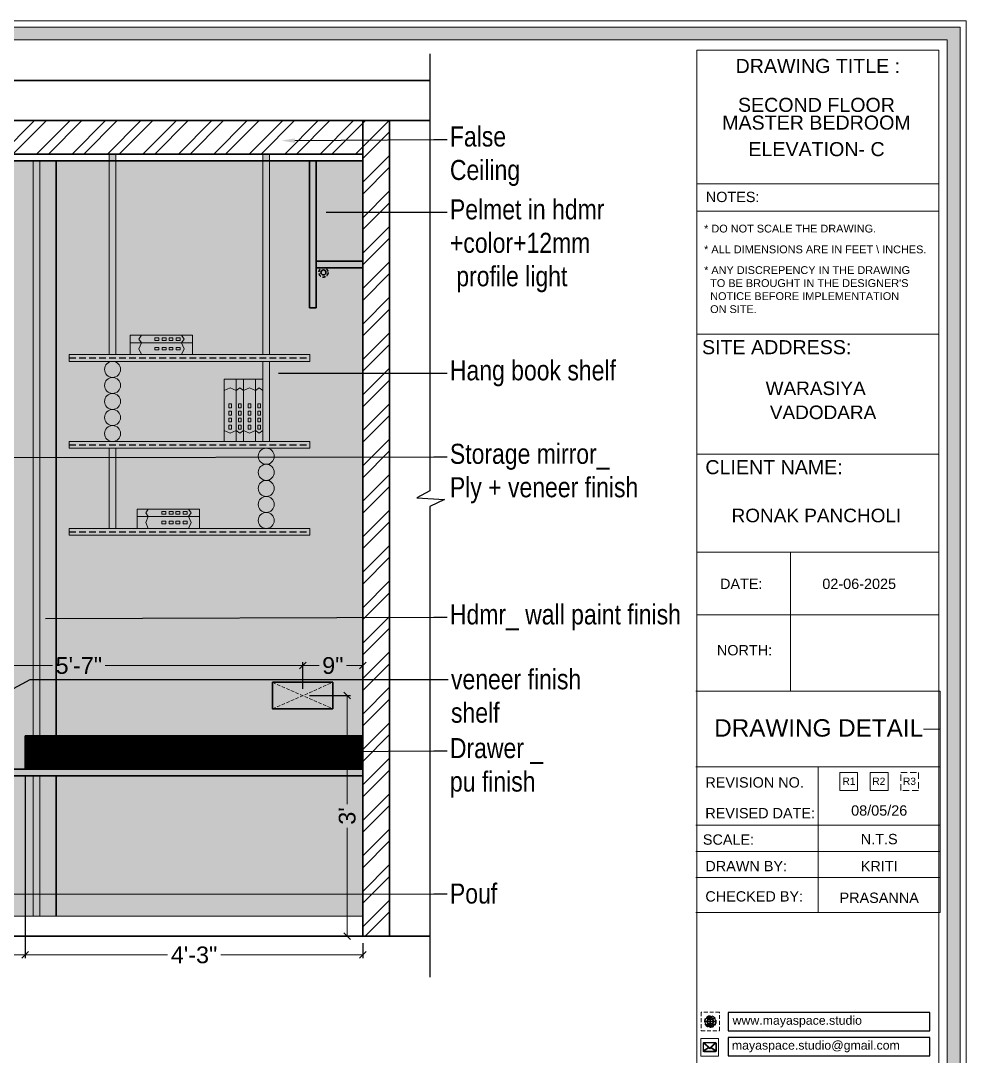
# Model space of a CAD drawing. Header units: millimetres. Extents: x 133760 to 136133, y -184957 to -182282.
# Drawn here: x 134222.2 to 134363.7, y -184469.4 to -184314.5 of the extents above; entities that cross this region are included whole.
import ezdxf
from ezdxf import colors
from ezdxf.entities.mleader import LeaderData, LeaderLine
from ezdxf.enums import TextEntityAlignment as Align
from ezdxf.math import Vec2, Vec3

# ---------------------------------------------------------------- set-up
doc = ezdxf.new("R2010")
doc.units = ezdxf.units.MM
doc.header["$MEASUREMENT"] = 0
doc.header["$PDMODE"] = 35
for name, pattern in [('00 . GROUND FLOOR$0$DASHED', [0.75, 0.5, -0.25]), ('DASHED', [0.75, 0.5, -0.25]), ('DASHED2', [0.375, 0.25, -0.125]), ('DASHEDX2', [1.5, 1, -0.5])]:
    doc.linetypes.add(name, pattern=pattern)
doc.layers.get('Defpoints').update_dxf_attribs({"color": 220})
doc.layers.add('AR HATCH-7', color=7, linetype='Continuous')
for name, color, linetype, lineweight in [('Dimension', 10, 'DASHEDX2', 20), ('ELEC-wires', 1, 'DASHED2', 13), ('FURNITURE', 32, 'Continuous', 9), ('FURNITURE-1', 252, 'Continuous', 13), ('Furniture.', 7, 'Continuous', 20), ('GF FALSE CEILING', 6, 'Continuous', 35), ('NAME PLATE', 7, 'Continuous', 25), ('SECTION ( SLAB PLine )', 104, 'Continuous', 30), ('Text', 7, 'Continuous', 15), ('text1', 1, 'Continuous', 15), ('wall', 7, 'Continuous', 30)]:
    doc.layers.add(name, color=color, linetype=linetype, lineweight=lineweight)
doc.styles.add('Arial', font='arial.ttf')
doc.styles.get("Standard").update_dxf_attribs({"font": 'arial.ttf', "height": 6})
doc.styles.add('style4', font='ARIALN.TTF')
doc.dimstyles.new('ISO-25', dxfattribs={"dimtxt": 2.5, "dimasz": 1, "dimexe": 0.5, "dimexo": 1, "dimtad": 0, "dimdec": 0, "dimlunit": 4, "dimtxsty": 'Arial', "dimblk": 'OBLIQUE', "dimcen": 2.5, "dimclrd": 1, "dimclre": 1, "dimclrt": 5, "dimadec": 0, "dimazin": 0, "dimtfac": 1, "dimtdec": 0, "dimtmove": 0, "dimatfit": 3, "dimfxl": 1, "dimtfillclr": 5, "dimlwd": -1, "dimarcsym": 0})

# ---------------------------------------------------------------- blocks, each defined once
blk = doc.blocks.new('_Oblique')
at = {"layer": 'wall', "color": 0, "lineweight": -2}
blk.add_line((-0.5, -0.5), (0.5, 0.5), dxfattribs=at)
blk = doc.blocks.new('*D144')
at = {"layer": 'Defpoints', "color": 0, "transparency": 16777216}
for p in [(134164.38, -184426.45), (134222.92, -184426.45), (134222.92, -184454.24)]:
    blk.add_point(p, dxfattribs=at)
at = {"layer": 'FURNITURE', "color": 1, "lineweight": -2, "transparency": 16777216}
for p, q in [((134164.38, -184427.45), (134164.38, -184454.74)), ((134222.92, -184427.45), (134222.92, -184454.74))]:
    blk.add_line(p, q, dxfattribs=at)
at = {"layer": 'FURNITURE', "color": 1, "transparency": 16777216}
for p, q in [((134164.38, -184454.24), (134188.68, -184454.24)), ((134222.92, -184454.24), (134198.62, -184454.24))]:
    blk.add_line(p, q, dxfattribs=at)
at = {"layer": 'FURNITURE', "color": 1, "transparency": 16777216, "rotation": 180}
blk.add_blockref('_Oblique', (134164.38, -184454.24), dxfattribs=at)
at = {"layer": 'FURNITURE', "color": 1, "transparency": 16777216}
blk.add_blockref('_Oblique', (134222.92, -184454.24), dxfattribs=at)
at = {"layer": 'FURNITURE', "color": 5, "lineweight": 0, "transparency": 16777216, "insert": (134193.65, -184454.24), "char_height": 2.5, "attachment_point": 5, "style": 'Arial'}
blk.add_mtext('4\'-11"', dxfattribs=at)
blk = doc.blocks.new('*D145')
at = {"layer": 'Defpoints', "color": 0, "transparency": 16777216}
for p in [(134222.92, -184426.45), (134273.45, -184451.45), (134273.45, -184454.24)]:
    blk.add_point(p, dxfattribs=at)
at = {"layer": 'FURNITURE', "color": 1, "lineweight": -2, "transparency": 16777216}
for p, q in [((134222.92, -184427.45), (134222.92, -184454.74)), ((134273.45, -184452.45), (134273.45, -184454.74))]:
    blk.add_line(p, q, dxfattribs=at)
at = {"layer": 'FURNITURE', "color": 1, "transparency": 16777216}
for p, q in [((134222.92, -184454.24), (134244.19, -184454.24)), ((134273.45, -184454.24), (134252.18, -184454.24))]:
    blk.add_line(p, q, dxfattribs=at)
at = {"layer": 'FURNITURE', "color": 1, "transparency": 16777216, "rotation": 180}
blk.add_blockref('_Oblique', (134222.92, -184454.24), dxfattribs=at)
at = {"layer": 'FURNITURE', "color": 1, "transparency": 16777216}
blk.add_blockref('_Oblique', (134273.45, -184454.24), dxfattribs=at)
at = {"layer": 'FURNITURE', "color": 5, "lineweight": 0, "transparency": 16777216, "insert": (134248.19, -184454.24), "char_height": 2.5, "attachment_point": 5, "style": 'Arial'}
blk.add_mtext('4\'-3"', dxfattribs=at)
blk = doc.blocks.new('GP')
at = {"layer": 'FURNITURE', "true_color": 0x9e9c8f}
h = blk.add_hatch(color=252, dxfattribs=at)
h.dxf.hatch_style = 1
h.paths.add_polyline_path([(14302.7, -404.34), (14302.7, -403.23), (14304.35, -403.23), (14303.97, -403.79), (14304.35, -404.34)])
h.paths.add_polyline_path([(14310.36, -404.34), (14310.75, -403.79), (14310.36, -403.23), (14312.02, -403.23), (14312.02, -404.34)])
at = {"layer": 'FURNITURE', "true_color": 0xf7abae}
h = blk.add_hatch(color=241, dxfattribs=at)
h.dxf.hatch_style = 1
h.paths.add_polyline_path([(14304.35, -404.34), (14303.97, -403.79), (14304.35, -403.23), (14310.36, -403.23), (14310.75, -403.79), (14310.36, -404.34)])
h.paths.add_polyline_path([(14306.38, -403.98), (14306.97, -403.98), (14306.97, -403.6), (14306.38, -403.6)], flags=16)
h.paths.add_polyline_path([(14307.45, -403.98), (14308.05, -403.98), (14308.05, -403.6), (14307.45, -403.6)], flags=16)
h.paths.add_polyline_path([(14308.49, -403.98), (14309.08, -403.98), (14309.08, -403.6), (14308.49, -403.6)], flags=16)
h.paths.add_polyline_path([(14309.57, -403.98), (14310.16, -403.98), (14310.16, -403.6), (14309.57, -403.6)], flags=16)
at = {"layer": 'FURNITURE'}
h = blk.add_hatch(color=9, dxfattribs=at)
h.dxf.hatch_style = 1
h.paths.add_polyline_path([(14302.7, -406.12), (14302.7, -404.34), (14304.35, -404.34), (14303.97, -405.23), (14304.35, -406.12)])
h.paths.add_polyline_path([(14310.75, -405.23), (14310.36, -404.34), (14312.02, -404.34), (14312.02, -406.12), (14310.36, -406.12)])
at = {"layer": 'FURNITURE', "true_color": 0x105689}
h = blk.add_hatch(color=146, dxfattribs=at)
h.dxf.hatch_style = 1
h.paths.add_polyline_path([(14310.36, -404.34), (14310.75, -405.23), (14310.36, -406.12), (14304.35, -406.12), (14303.97, -405.23), (14304.35, -404.34)])
h.paths.add_polyline_path([(14306.38, -405.42), (14306.97, -405.42), (14306.97, -405.04), (14306.38, -405.04)], flags=16)
h.paths.add_polyline_path([(14307.45, -405.42), (14308.05, -405.42), (14308.05, -405.04), (14307.45, -405.04)], flags=16)
h.paths.add_polyline_path([(14308.49, -405.42), (14309.08, -405.42), (14309.08, -405.04), (14308.49, -405.04)], flags=16)
h.paths.add_polyline_path([(14309.57, -405.42), (14310.16, -405.42), (14310.16, -405.04), (14309.57, -405.04)], flags=16)
at = {"linetype": 'ByBlock'}
for p, q in [((14312.02, -403.23), (14302.7, -403.23)), ((14302.7, -403.23), (14312.02, -403.23)), ((14302.7, -404.34), (14302.7, -403.23)), ((14303.97, -403.79), (14304.35, -403.23)), ((14304.35, -404.34), (14303.97, -403.79)), ((14306.38, -403.98), (14306.38, -403.6)), ((14306.38, -403.6), (14306.97, -403.6)), ((14306.97, -403.98), (14306.38, -403.98)), ((14306.97, -403.6), (14306.97, -403.98)), ((14307.45, -403.98), (14307.45, -403.6)), ((14307.45, -403.6), (14308.05, -403.6)), ((14308.05, -403.98), (14307.45, -403.98)), ((14308.05, -403.6), (14308.05, -403.98)), ((14308.49, -403.98), (14308.49, -403.6)), ((14308.49, -403.6), (14309.08, -403.6)), ((14309.08, -403.98), (14308.49, -403.98)), ((14309.08, -403.6), (14309.08, -403.98)), ((14309.57, -403.98), (14309.57, -403.6)), ((14309.57, -403.6), (14310.16, -403.6)), ((14310.16, -403.98), (14309.57, -403.98)), ((14310.16, -403.6), (14310.16, -403.98)), ((14310.75, -403.79), (14310.36, -403.23)), ((14310.36, -404.34), (14310.75, -403.79)), ((14312.02, -403.23), (14312.02, -404.34)), ((14302.7, -404.34), (14302.7, -406.12)), ((14312.02, -404.34), (14302.7, -404.34)), ((14312.02, -404.34), (14302.7, -404.34)), ((14303.97, -405.23), (14304.35, -404.34)), ((14304.35, -406.12), (14303.97, -405.23)), ((14306.38, -405.42), (14306.38, -405.04)), ((14306.38, -405.04), (14306.97, -405.04)), ((14306.97, -405.42), (14306.38, -405.42)), ((14306.97, -405.04), (14306.97, -405.42)), ((14307.45, -405.42), (14307.45, -405.04)), ((14307.45, -405.04), (14308.05, -405.04)), ((14308.05, -405.42), (14307.45, -405.42)), ((14308.05, -405.04), (14308.05, -405.42)), ((14308.49, -405.42), (14308.49, -405.04)), ((14308.49, -405.04), (14309.08, -405.04)), ((14309.08, -405.42), (14308.49, -405.42)), ((14309.08, -405.04), (14309.08, -405.42)), ((14309.57, -405.42), (14309.57, -405.04)), ((14309.57, -405.04), (14310.16, -405.04)), ((14310.16, -405.42), (14309.57, -405.42)), ((14310.16, -405.04), (14310.16, -405.42)), ((14310.75, -405.23), (14310.36, -404.34)), ((14310.36, -406.12), (14310.75, -405.23)), ((14312.02, -406.12), (14312.02, -404.34)), ((14302.7, -406.12), (14312.02, -406.12)), ((14312.02, -406.12), (14302.7, -406.12))]:
    blk.add_line(p, q, dxfattribs=at)
blk = doc.blocks.new('aggerg')
at = {"layer": 'Dimension', "color": 42, "true_color": 0xd39e00}
blk.add_lwpolyline([(-1.41, 1.41), (1.41, 1.41), (1.41, -1.41), (-1.41, -1.41)], close=True, dxfattribs=at)
at = {"layer": 'NAME PLATE', "lineweight": 0, "insert": (-0.03, 0.62), "char_height": 1.151, "width": 2.2458, "attachment_point": 2, "style": 'Arial'}
blk.add_mtext('R3', dxfattribs=at)
blk = doc.blocks.new('DTGWEGEARG')
at = {"layer": 'Dimension', "true_color": 0x000000}
h = blk.add_hatch(color=18, dxfattribs=at)
h.dxf.hatch_style = 1
h.paths.add_polyline_path([(3.83, 2.34, 1), (0.85, 2.34, 1)])
h.paths.add_polyline_path([(2.51, 1.01, 0.105795), (2.96, 1.58, -0.055205), (3.3, 1.41, -0.169822)], flags=16)
h.paths.add_polyline_path([(2.41, 1.12), (2.41, 1.69, -0.058279), (2.81, 1.63, -0.103353)], flags=16)
h.paths.add_polyline_path([(2.26, 1.13, -0.101741), (1.87, 1.63, -0.057171), (2.26, 1.69)], flags=16)
h.paths.add_polyline_path([(2.17, 1.01, -0.169822), (1.38, 1.41, -0.055205), (1.72, 1.58, 0.105795)], flags=16)
h.paths.add_polyline_path([(3.02, 1.72, 0.081336), (3.13, 2.27), (3.68, 2.27, -0.152069), (3.4, 1.52, 0.05687)], flags=16)
h.paths.add_polyline_path([(2.87, 1.77, 0.061945), (2.41, 1.84), (2.41, 2.27), (2.98, 2.27, -0.081344)], flags=16)
h.paths.add_polyline_path([(2.26, 1.84, 0.060923), (1.8, 1.77, -0.081344), (1.7, 2.27), (2.26, 2.27)], flags=16)
h.paths.add_polyline_path([(1.66, 1.72, 0.05687), (1.28, 1.52, -0.152069), (1, 2.27), (1.55, 2.27, 0.081336)], flags=16)
h.paths.add_polyline_path([(2.41, 2.42), (2.41, 2.83, 0.061945), (2.87, 2.91, -0.080009), (2.98, 2.42)], flags=16)
h.paths.add_polyline_path([(3.13, 2.42, 0.080116), (3.02, 2.96, 0.127778), (2.51, 3.67, -0.36029), (3.68, 2.42)], flags=16)
h.paths.add_polyline_path([(2.26, 2.42), (1.7, 2.42, -0.080009), (1.8, 2.91, 0.060923), (2.26, 2.84)], flags=16)
h.paths.add_polyline_path([(1.55, 2.42), (1, 2.42, -0.150466), (1.28, 3.16, 0.05687), (1.66, 2.96, 0.080116)], flags=16)
h.paths.add_polyline_path([(2.41, 2.98), (2.41, 3.56, -0.103353), (2.81, 3.05, -0.058279)], flags=16)
h.paths.add_polyline_path([(2.26, 2.99, -0.057171), (1.87, 3.05, -0.101741), (2.26, 3.55)], flags=16)
h.paths.add_polyline_path([(1.72, 3.1, -0.055205), (1.38, 3.27, -0.169822), (2.17, 3.67, 0.105795)], flags=16)
blk.add_lwpolyline([(0, 0), (4.68, 0), (4.68, 4.68), (0, 4.68)], close=True)
at = {"layer": 'Dimension', "color": 18, "true_color": 0x000000}
for p, q in [((2.26, 3.55), (2.26, 2.99)), ((2.26, 2.84), (2.26, 2.42)), ((2.41, 3.56), (2.41, 2.98)), ((2.41, 2.83), (2.41, 2.42)), ((1, 2.42), (1.55, 2.42)), ((1, 2.27), (1.55, 2.27)), ((1.7, 2.42), (2.26, 2.42)), ((1.7, 2.27), (2.26, 2.27)), ((2.26, 2.27), (2.26, 1.84)), ((2.26, 1.69), (2.26, 1.13)), ((2.41, 2.42), (2.98, 2.42)), ((2.41, 2.27), (2.98, 2.27)), ((2.41, 2.27), (2.41, 1.84)), ((2.41, 1.69), (2.41, 1.12)), ((3.13, 2.42), (3.68, 2.42)), ((3.13, 2.27), (3.68, 2.27))]:
    blk.add_line(p, q, dxfattribs=at)
blk.add_circle((2.34, 2.34), 1.49, dxfattribs=at)
for centre, radius, start, end in [((2.34, 2.34), 1.34, 142.3819, 176.6093), ((2.34, 4.74), 1.9, 236.1399, 249.1595), ((2.34, 2.34), 1.34, 97.3549, 135.9073), ((2.34, 4.74), 1.75, 236.7417, 249.3811), ((3.28, 2.34), 1.73, 159.0567, 177.3789), ((3.28, 2.34), 1.58, 158.8325, 177.1302), ((3.28, 2.34), 1.73, 129.9301, 154.0867), ((2.34, 4.74), 1.9, 253.6799, 267.6253), ((3.28, 2.34), 1.58, 130.1073, 153.3446), ((2.34, 4.74), 1.75, 254.3336, 267.422), ((1.4, 2.34), 1.58, 26.6554, 50.2584), ((2.34, 4.74), 1.75, 272.3248, 285.6664), ((2.34, 4.74), 1.9, 272.1415, 286.3201), ((2.34, 2.34), 1.34, 3.3907, 82.6451), ((1.4, 2.34), 1.73, 25.9133, 50.0699), ((1.4, 2.34), 1.58, 2.8698, 21.1675), ((2.34, 4.74), 1.75, 290.6189, 303.2583), ((2.34, 4.74), 1.9, 290.8405, 303.8601), ((1.4, 2.34), 1.73, 2.6211, 20.9433), ((2.34, 2.34), 1.34, 183.0315, 217.6181), ((2.34, -0.06), 1.9, 110.8405, 123.8601), ((2.34, -0.06), 1.75, 110.6189, 123.2583), ((2.34, 2.34), 1.34, 224.0927, 262.6451), ((3.28, 2.34), 1.73, 182.3435, 200.9433), ((3.28, 2.34), 1.58, 182.5658, 201.1675), ((3.28, 2.34), 1.73, 205.9133, 230.0699), ((2.34, -0.06), 1.9, 92.3747, 106.3201), ((2.34, -0.06), 1.75, 92.578, 105.6664), ((3.28, 2.34), 1.58, 206.6554, 229.8927), ((2.34, -0.06), 1.9, 73.6799, 87.8585), ((2.34, -0.06), 1.75, 74.3336, 87.6752), ((1.4, 2.34), 1.58, 309.7416, 333.3446), ((1.4, 2.34), 1.73, 309.9301, 334.0867), ((2.34, 2.34), 1.34, 277.3549, 315.9073), ((1.4, 2.34), 1.58, 338.8325, 357.4342), ((2.34, -0.06), 1.75, 56.7417, 69.3811), ((1.4, 2.34), 1.73, 339.0567, 357.6565), ((2.34, -0.06), 1.9, 56.1399, 69.1595), ((2.34, 2.34), 1.34, 322.3819, 356.9685)]:
    blk.add_arc(centre, radius, start, end, dxfattribs=at)
blk = doc.blocks.new('RGH')
at = {"color": 242, "linetype": 'DASHED', "true_color": 0xcd2027}
for p, q in [((130318.55, 18194.22), (130309.54, 18198.2)), ((130318.55, 18198.2), (130309.54, 18194.22))]:
    blk.add_line(p, q, dxfattribs=at)
at = {"layer": 'ELEC-wires', "color": 5, "linetype": 'ByBlock', "lineweight": 30, "ltscale": 4}
blk.add_lwpolyline([(130309.54, 18198.2), (130318.55, 18198.2), (130318.55, 18194.22), (130309.54, 18194.22)], close=True, dxfattribs=at)
blk = doc.blocks.new('*D278')
at = {"layer": 'Defpoints', "color": 0, "transparency": 16777216}
for p in [(134273.45, -184410.96), (134264.45, -184415.45), (134273.45, -184415.45)]:
    blk.add_point(p, dxfattribs=at)
at = {"layer": 'FURNITURE', "color": 1, "lineweight": -2, "transparency": 16777216}
for p, q in [((134264.45, -184414.45), (134264.45, -184410.46)), ((134273.45, -184414.45), (134273.45, -184410.46))]:
    blk.add_line(p, q, dxfattribs=at)
at = {"layer": 'FURNITURE', "color": 1, "transparency": 16777216}
for p, q in [((134264.45, -184410.96), (134266.89, -184410.96)), ((134273.45, -184410.96), (134271.01, -184410.96))]:
    blk.add_line(p, q, dxfattribs=at)
at = {"layer": 'FURNITURE', "color": 1, "transparency": 16777216, "rotation": 180}
blk.add_blockref('_Oblique', (134264.45, -184410.96), dxfattribs=at)
at = {"layer": 'FURNITURE', "color": 1, "transparency": 16777216}
blk.add_blockref('_Oblique', (134273.45, -184410.96), dxfattribs=at)
at = {"layer": 'FURNITURE', "color": 5, "transparency": 16777216, "insert": (134268.95, -184410.96), "char_height": 2.5, "attachment_point": 5, "style": 'Arial'}
blk.add_mtext('9"', dxfattribs=at)
blk = doc.blocks.new('*D279')
at = {"layer": 'Defpoints', "color": 0, "transparency": 16777216}
for p in [(134264.45, -184415.45), (134264.45, -184451.45), (134271.11, -184451.45)]:
    blk.add_point(p, dxfattribs=at)
at = {"layer": 'FURNITURE', "color": 1, "lineweight": -2, "transparency": 16777216}
for p, q in [((134265.45, -184415.45), (134271.61, -184415.45)), ((134265.45, -184451.45), (134271.61, -184451.45))]:
    blk.add_line(p, q, dxfattribs=at)
at = {"layer": 'FURNITURE', "color": 1, "transparency": 16777216}
for p, q in [((134271.11, -184415.45), (134271.11, -184431.68)), ((134271.11, -184451.45), (134271.11, -184435.23))]:
    blk.add_line(p, q, dxfattribs=at)
for p, rotation in [((134271.11, -184415.45), 90), ((134271.11, -184451.45), 270)]:
    blk.add_blockref('_Oblique', p, dxfattribs=dict(at, rotation=rotation))
at = {"layer": 'FURNITURE', "color": 5, "transparency": 16777216, "insert": (134271.11, -184433.45), "char_height": 2.5, "attachment_point": 5, "rotation": 90, "style": 'Arial'}
blk.add_mtext("3'", dxfattribs=at)
blk = doc.blocks.new('*D280')
at = {"layer": 'Defpoints', "color": 0, "transparency": 16777216}
for p in [(134264.45, -184410.96), (134197.45, -184415.45), (134264.45, -184415.45)]:
    blk.add_point(p, dxfattribs=at)
at = {"layer": 'FURNITURE', "color": 1, "lineweight": -2, "transparency": 16777216}
for p, q in [((134197.45, -184414.45), (134197.45, -184410.46)), ((134264.45, -184414.45), (134264.45, -184410.46))]:
    blk.add_line(p, q, dxfattribs=at)
at = {"layer": 'FURNITURE', "color": 1, "transparency": 16777216}
for p, q in [((134197.45, -184410.96), (134227, -184410.96)), ((134264.45, -184410.96), (134234.9, -184410.96))]:
    blk.add_line(p, q, dxfattribs=at)
at = {"layer": 'FURNITURE', "color": 1, "transparency": 16777216, "rotation": 180}
blk.add_blockref('_Oblique', (134197.45, -184410.96), dxfattribs=at)
at = {"layer": 'FURNITURE', "color": 1, "transparency": 16777216}
blk.add_blockref('_Oblique', (134264.45, -184410.96), dxfattribs=at)
at = {"layer": 'FURNITURE', "color": 5, "transparency": 16777216, "insert": (134230.95, -184410.96), "char_height": 2.5, "attachment_point": 5, "style": 'Arial'}
blk.add_mtext('5\'-7"', dxfattribs=at)

msp = doc.modelspace()

# ---------------------------------------------------------------- hatches: boundary and pattern name
at = {"layer": 'AR HATCH-7', "lineweight": 0, "true_color": 0x939598, "transparency": 33554687}
h = msp.add_hatch(dxfattribs=at)
h.set_pattern_fill('ANSI32', color=252, scale=10)
h.set_pattern_definition([(45, (-49.032, -1216.158), (-2.65165043, 2.65165043), []), (45, (-47.2642, -1216.158), (-2.65165043, 2.65165043), [])])
h.paths.add_polyline_path([(134277.45, -184329.45), (134273.45, -184329.45), (134273.45, -184451.45), (134277.45, -184451.45)])
h.paths.add_polyline_path([(134118.93, -184451.45), (134123.93, -184451.45), (134123.93, -184329.45), (134118.93, -184329.45)])
at = {"layer": 'Dimension', "true_color": 0xd39e00, "transparency": 33554687}
h = msp.add_hatch(color=42, dxfattribs=at)
h.paths.add_polyline_path([(134093.24, -184315.45), (134093.24, -184505.18), (134362.79, -184505.18), (134362.79, -184315.45)])
h.paths.add_polyline_path([(134095.13, -184317.34), (134360.89, -184317.34), (134360.89, -184503.29), (134095.13, -184503.29)], flags=16)
at = {"layer": 'Dimension', "true_color": 0x000000, "transparency": 33554687}
h = msp.add_hatch(color=18, dxfattribs=at)
h.dxf.hatch_style = 1
h.paths.add_polyline_path([(134326.14, -184468.73, 0.414214), (134326.35, -184468.53), (134326.35, -184467.52, 0.414214), (134326.14, -184467.32), (134324.55, -184467.32, 0.414214), (134324.35, -184467.52), (134324.35, -184468.53, 0.414214), (134324.55, -184468.73)])
h.paths.add_polyline_path([(134325.49, -184468.12), (134326.23, -184468.62, -0.198912), (134326.14, -184468.65), (134324.55, -184468.65, -0.198912), (134324.46, -184468.62), (134325.2, -184468.12), (134325.35, -184468.26)], flags=16)
h.paths.add_polyline_path([(134325.35, -184468.16), (134324.53, -184467.4, -0.028783), (134324.55, -184467.4), (134326.14, -184467.4, -0.028783), (134326.16, -184467.4)], flags=16)
h.paths.add_polyline_path([(134325.55, -184468.07), (134326.23, -184467.43, -0.202482), (134326.27, -184467.52), (134326.27, -184468.53, -0.043076), (134326.27, -184468.55)], flags=16)
h.paths.add_polyline_path([(134325.14, -184468.07), (134324.43, -184468.55, -0.043076), (134324.42, -184468.53), (134324.42, -184467.52, -0.202482), (134324.46, -184467.43)], flags=16)
at = {"layer": 'FURNITURE', "lineweight": 0, "true_color": 0x000000, "transparency": 33554687}
h = msp.add_hatch(color=18, dxfattribs=at)
h.dxf.hatch_style = 1
h.paths.add_polyline_path([(134236.49, -184378.45), (134235.49, -184378.45), (134235.49, -184390.45), (134236.49, -184390.45)])
h.paths.add_polyline_path([(134259.49, -184365.45), (134258.49, -184365.45), (134258.49, -184377.45), (134259.49, -184377.45)])
h.paths.add_polyline_path([(134259.49, -184334.45), (134258.49, -184334.45), (134258.49, -184364.45), (134259.49, -184364.45)])
h.paths.add_polyline_path([(134236.49, -184334.45), (134235.49, -184334.45), (134235.49, -184364.45), (134236.49, -184364.45)])
at = {"layer": 'FURNITURE', "lineweight": 30, "true_color": 0xf4f3f0, "transparency": 33554687}
h = msp.add_hatch(color=7, dxfattribs=at)
h.dxf.hatch_style = 1
h.paths.add_polyline_path([(134164.38, -184335.45), (134273.45, -184335.45), (134273.45, -184448.45), (134164.38, -184448.45)])
at = {"layer": 'FURNITURE', "lineweight": 0, "true_color": 0xc1b39f, "transparency": 33554687}
h = msp.add_hatch(color=253, dxfattribs=at)
h.dxf.hatch_style = 1
h.paths.add_polyline_path([(134229.49, -184390.45), (134229.49, -184391.45), (134265.49, -184391.45), (134265.49, -184390.45)])
h.paths.add_polyline_path([(134229.49, -184377.45), (134229.49, -184378.45), (134265.49, -184378.45), (134265.49, -184377.45)])
h.paths.add_polyline_path([(134229.49, -184364.45), (134229.49, -184365.45), (134265.49, -184365.45), (134265.49, -184364.45)])
h = msp.add_hatch(color=253, dxfattribs=at)
h.dxf.hatch_style = 1
h.paths.add_polyline_path([(134237.19, -184366.65, 1), (134234.79, -184366.65, 1)])
h.paths.add_polyline_path([(134234.79, -184369.05, 1), (134237.19, -184369.05, 1)])
h.paths.add_polyline_path([(134234.79, -184371.45, 1), (134237.19, -184371.45, 1)])
h.paths.add_polyline_path([(134234.79, -184373.85, 1), (134237.19, -184373.85, 1)])
h.paths.add_polyline_path([(134234.79, -184376.25, 1), (134237.19, -184376.25, 1)])
h = msp.add_hatch(color=253, dxfattribs=at)
h.dxf.hatch_style = 1
h.paths.add_polyline_path([(134260.19, -184379.65, 1), (134257.79, -184379.65, 1)])
h.paths.add_polyline_path([(134257.79, -184382.05, 1), (134260.19, -184382.05, 1)])
h.paths.add_polyline_path([(134260.19, -184384.45, 1), (134257.79, -184384.45, 1)])
h.paths.add_polyline_path([(134257.79, -184386.85, 1), (134260.19, -184386.85, 1)])
h.paths.add_polyline_path([(134257.79, -184389.25, 1), (134260.19, -184389.25, 1)])
at = {"layer": 'FURNITURE', "lineweight": 30, "true_color": 0xf2f2f3, "transparency": 33554687}
h = msp.add_hatch(dxfattribs=at)
h.set_pattern_fill('ANSI31')
h.set_pattern_definition([(45, (-142.2243, -924.51351), (-0.08838834765, 0.08838834765), [])])
h.paths.add_polyline_path([(134123.93, -184421.45), (134164.38, -184421.45), (134164.38, -184426.45), (134123.93, -184426.45)])
h.paths.add_polyline_path([(134222.92, -184421.45), (134273.45, -184421.45), (134273.45, -184426.45), (134222.92, -184426.45)])
at = {"layer": 'FURNITURE', "lineweight": 0, "true_color": 0xbbab95, "transparency": 33554687}
h = msp.add_hatch(color=253, dxfattribs=at)
h.dxf.hatch_style = 1
h.paths.add_polyline_path([(134123.93, -184426.45), (134273.45, -184426.45), (134273.45, -184427.45), (134123.93, -184427.45)])
at = {"layer": 'FURNITURE-1', "lineweight": 0, "transparency": 33554572}
h = msp.add_hatch(dxfattribs=at)
h.set_pattern_fill('ANSI32', color=6, scale=10)
h.set_pattern_definition([(45, (-49.032, -1216.158), (-2.65165043, 2.65165043), []), (45, (-47.2642, -1216.158), (-2.65165043, 2.65165043), [])])
h.paths.add_polyline_path([(134273.92, -184329.45), (134123.93, -184329.45), (134123.93, -184334.45), (134273.92, -184334.45)])

# ---------------------------------------------------------------- linework, layer by layer
at = {"color": 18, "true_color": 0x000000, "transparency": 33554687}
for points in [[(134328.08, -184465.58), (134358.29, -184465.58), (134358.29, -184462.82), (134328.08, -184462.82)], [(134328.08, -184469.35), (134358.29, -184469.35), (134358.29, -184466.59), (134328.08, -184466.59)]]:
    msp.add_lwpolyline(points, close=True, dxfattribs=at)
at = {"layer": 'Dimension', "color": 42, "linetype": 'Continuous', "true_color": 0xd39e00, "transparency": 33554687}
for p, q in [((134359.61, -184338.91), (134323.39, -184338.91)), ((134359.61, -184342.99), (134323.39, -184342.99)), ((134359.61, -184361.4), (134323.39, -184361.4)), ((134359.61, -184379.35), (134323.39, -184379.35)), ((134359.61, -184393.98), (134323.39, -184393.98)), ((134337.41, -184393.98), (134337.41, -184414.77)), ((134359.61, -184403.39), (134323.39, -184403.39)), ((134359.83, -184414.77), (134323.28, -184414.77)), ((134359.83, -184414.77), (134359.83, -184447.88)), ((134357.31, -184420.45), (134359.83, -184420.45)), ((134323.28, -184426.12), (134359.83, -184426.12)), ((134341.56, -184447.88), (134341.56, -184426.12)), ((134359.83, -184434.83), (134323.28, -184434.83)), ((134359.83, -184438.75), (134323.28, -184438.75)), ((134359.83, -184442.66), (134323.28, -184442.66)), ((134323.28, -184447.88), (134359.83, -184447.88))]:
    msp.add_line(p, q, dxfattribs=at)
at = {"layer": 'Dimension', "color": 18, "linetype": 'Continuous', "true_color": 0x000000, "transparency": 33554687}
for p, q in [((134324.35, -184467.52), (134324.35, -184468.53)), ((134324.42, -184467.52), (134324.42, -184468.53)), ((134324.43, -184468.55), (134325.14, -184468.07)), ((134324.46, -184467.43), (134325.14, -184468.07)), ((134324.46, -184468.62), (134325.2, -184468.12)), ((134324.53, -184467.4), (134325.35, -184468.16)), ((134324.55, -184467.32), (134326.14, -184467.32)), ((134324.55, -184467.4), (134326.14, -184467.4)), ((134325.2, -184468.12), (134325.35, -184468.26)), ((134325.35, -184468.16), (134326.16, -184467.4)), ((134325.35, -184468.26), (134325.49, -184468.12)), ((134326.23, -184468.62), (134325.49, -184468.12)), ((134325.55, -184468.07), (134326.23, -184467.43)), ((134326.27, -184468.55), (134325.55, -184468.07)), ((134326.27, -184467.52), (134326.27, -184468.53)), ((134326.35, -184467.52), (134326.35, -184468.53)), ((134324.55, -184468.65), (134326.14, -184468.65)), ((134324.55, -184468.73), (134326.14, -184468.73))]:
    msp.add_line(p, q, dxfattribs=at)
at = {"layer": 'Dimension', "color": 42, "linetype": 'Continuous', "true_color": 0xd39e00, "transparency": 33554687}
for points in [[(134092.29, -184314.5), (134363.73, -184314.5), (134363.73, -184506.12), (134092.29, -184506.12)], [(134093.24, -184315.45), (134362.79, -184315.45), (134362.79, -184505.18), (134093.24, -184505.18)], [(134095.13, -184317.34), (134360.89, -184317.34), (134360.89, -184503.29), (134095.13, -184503.29)], [(134323.39, -184501.73), (134323.39, -184318.9), (134359.61, -184318.9), (134359.61, -184501.73)], [(134344.79, -184426.97), (134347.46, -184426.97), (134347.46, -184429.63), (134344.79, -184429.63)], [(134349.36, -184426.97), (134352.03, -184426.97), (134352.03, -184429.63), (134349.36, -184429.63)]]:
    msp.add_lwpolyline(points, close=True, dxfattribs=at)
at = {"layer": 'Dimension', "linetype": 'Continuous', "transparency": 33554687}
msp.add_lwpolyline([(134324.03, -184469.37), (134326.66, -184469.37), (134326.66, -184466.75), (134324.03, -184466.75)], close=True, dxfattribs=at)
at = {"layer": 'Dimension', "color": 18, "true_color": 0x000000, "transparency": 33554687}
for centre, radius, start, end in [((134324.55, -184467.52), 0.201, 90, 180), ((134324.55, -184468.53), 0.201, 180, 270), ((134324.55, -184467.52), 0.126, 134.2135, 180), ((134324.55, -184468.53), 0.126, 180, 189.8662), ((134324.55, -184467.52), 0.126, 90, 96.5948), ((134326.14, -184467.52), 0.201, 0, 90), ((134326.14, -184467.52), 0.126, 83.4052, 90), ((134326.14, -184468.53), 0.201, 270, 0), ((134326.14, -184467.52), 0.126, 0, 45.7865), ((134326.14, -184468.53), 0.126, 350.1338, 0), ((134324.55, -184468.53), 0.126, 225, 270), ((134326.14, -184468.53), 0.126, 270, 315)]:
    msp.add_arc(centre, radius, start, end, dxfattribs=at)
at = {"layer": 'FURNITURE', "lineweight": 0}
for p, q in [((134224.13, -184421.45), (134224.13, -184335.45)), ((134225.13, -184421.45), (134225.13, -184335.45)), ((134224.13, -184427.45), (134224.13, -184448.45)), ((134225.13, -184427.45), (134225.13, -184448.45)), ((134123.93, -184448.45), (134273.45, -184448.45))]:
    msp.add_line(p, q, dxfattribs=at)
at = {"layer": 'FURNITURE', "lineweight": 30}
for p, q in [((134227.55, -184421.45), (134227.55, -184335.45)), ((134265.45, -184357.45), (134265.45, -184335.45)), ((134266.45, -184357.45), (134266.45, -184335.45)), ((134273.45, -184350.45), (134266.45, -184350.45)), ((134273.45, -184351.45), (134266.45, -184351.45)), ((134266.45, -184357.45), (134265.45, -184357.45)), ((134248.19, -184421.45), (134248.19, -184426.45)), ((134273.45, -184426.45), (134123.93, -184426.45)), ((134273.45, -184427.45), (134123.93, -184427.45)), ((134227.55, -184448.45), (134227.55, -184427.45))]:
    msp.add_line(p, q, dxfattribs=at)
at = {"layer": 'FURNITURE', "color": 3, "linetype": 'DASHEDX2', "lineweight": 25}
for p, q in [((134229.49, -184364.95), (134265.49, -184364.95)), ((134229.49, -184377.95), (134265.49, -184377.95)), ((134229.49, -184390.95), (134265.49, -184390.95))]:
    msp.add_line(p, q, dxfattribs=at)
at = {"layer": 'FURNITURE', "color": 252, "lineweight": 25, "true_color": 0x939598, "transparency": 33554687}
msp.add_lwpolyline([(134283.45, -184319.45), (134283.45, -184384.82), (134281.53, -184385.87), (134285.64, -184386.12), (134283.45, -184387.15), (134283.45, -184457.55)], dxfattribs=at)
at = {"layer": 'FURNITURE', "lineweight": 0}
for points in [[(134236.49, -184364.45), (134236.49, -184334.45), (134235.49, -184334.45), (134235.49, -184364.45)], [(134258.49, -184364.45), (134258.49, -184334.45), (134259.49, -184334.45), (134259.49, -184364.45)], [(134258.49, -184377.45), (134258.49, -184365.45)], [(134259.49, -184365.45), (134259.49, -184377.45)], [(134235.49, -184378.45), (134235.49, -184390.45)], [(134236.49, -184390.45), (134236.49, -184378.45)]]:
    msp.add_lwpolyline(points, dxfattribs=at)
for points in [[(134229.49, -184365.45), (134265.49, -184365.45), (134265.49, -184364.45), (134229.49, -184364.45)], [(134229.49, -184378.45), (134265.49, -184378.45), (134265.49, -184377.45), (134229.49, -184377.45)], [(134229.49, -184391.45), (134265.49, -184391.45), (134265.49, -184390.45), (134229.49, -184390.45)]]:
    msp.add_lwpolyline(points, close=True, dxfattribs=at)
at = {"layer": 'FURNITURE', "lineweight": 30}
for points in [[(134222.92, -184421.45), (134273.45, -184421.45), (134273.45, -184426.45), (134222.92, -184426.45)], [(134123.93, -184426.45), (134273.45, -184426.45), (134273.45, -184427.45), (134123.93, -184427.45)]]:
    msp.add_lwpolyline(points, close=True, dxfattribs=at)
at = {"layer": 'FURNITURE', "color": 3, "linetype": '00 . GROUND FLOOR$0$DASHED', "lineweight": 30}
msp.add_circle((134267.55, -184352.15), 0.695, dxfattribs=at)
at = {"layer": 'FURNITURE', "color": 1, "lineweight": 30}
msp.add_circle((134267.55, -184352.15), 0.373, dxfattribs=at)
at = {"layer": 'FURNITURE', "lineweight": 0}
for centre in [(134235.99, -184366.65), (134235.99, -184369.05), (134235.99, -184371.45), (134235.99, -184373.85), (134235.99, -184376.25), (134258.99, -184379.65), (134258.99, -184382.05), (134258.99, -184384.45), (134258.99, -184386.85), (134258.99, -184389.25)]:
    msp.add_circle(centre, 1.2, dxfattribs=at)
at = {"layer": 'GF FALSE CEILING', "lineweight": 30}
msp.add_lwpolyline([(134273.45, -184334.45), (134123.93, -184334.45), (134123.93, -184335.45), (134273.45, -184335.45)], close=True, dxfattribs=at)
at = {"layer": 'SECTION ( SLAB PLine )', "color": 1}
for p, q in [((134112.93, -184323.45), (134283.45, -184323.45)), ((134112.93, -184329.45), (134283.45, -184329.45)), ((134112.93, -184451.45), (134283.45, -184451.45))]:
    msp.add_line(p, q, dxfattribs=at)
at = {"layer": 'wall', "lineweight": 30}
for p, q in [((134273.45, -184451.45), (134273.45, -184329.45)), ((134277.45, -184451.45), (134277.45, -184329.45))]:
    msp.add_line(p, q, dxfattribs=at)

# ---------------------------------------------------------------- block references
at = {"layer": 'Dimension', "transparency": 33554687, "xscale": 0.5901048714953336, "yscale": 0.5901048714953336, "zscale": 0.5901048714953336}
msp.add_blockref('DTGWEGEARG', (134324.05, -184465.58), dxfattribs=at)
at = {"layer": 'ELEC-wires', "linetype": 'ByBlock', "lineweight": -3, "rotation": 180}
msp.add_blockref('RGH', (264578.49, -166219.24), dxfattribs=at)
at = {"layer": 'Furniture.'}
for p in [(119935.95, -183958.33), (119936.99, -183984.33)]:
    msp.add_blockref('GP', p, dxfattribs=at)
at = {"layer": 'Furniture.', "rotation": 270}
for p in [(134658.83, -170065.44), (134661.72, -170065.44)]:
    msp.add_blockref('GP', p, dxfattribs=at)
at = {"layer": 'NAME PLATE', "transparency": 33554687, "xscale": 0.9458789788050926, "yscale": 0.9458789788050926, "zscale": 0.9458789788050926}
msp.add_blockref('aggerg', (134355.26, -184428.3), dxfattribs=at)

# ---------------------------------------------------------------- texts
at = {"color": 18, "true_color": 0x000000, "transparency": 33554687, "char_height": 1.3195, "attachment_point": 1}
for s, width, gutter_width, insert in [('www.mayaspace.studio', 8.8607, 7.41, (134328.76, -184463.36)), ('mayaspace.studio@gmail.com', 5.5279, 4.62, (134328.66, -184467.08))]:
    msp.add_mtext_dynamic_manual_height_columns(s, width=width, gutter_width=gutter_width, heights=[0], dxfattribs=dict(at, insert=insert))
at = {"layer": 'NAME PLATE', "transparency": 33554687, "style": 'Arial'}
for s, height, p in [('DRAWING TITLE : ', 2.1013, (134341.93, -184322.32)), ('SECOND FLOOR', 2.1013, (134341.31, -184328.14)), ('MASTER BEDROOM', 2.1013, (134341.31, -184330.79)), ('ELEVATION- C', 2.1013, (134341.32, -184334.76)), ('NOTES:', 1.544, (134328.77, -184341.63)), ('SITE ADDRESS:', 2.1013, (134335.36, -184364.38)), (' WARASIYA  ', 2.0313, (134341.59, -184370.5, -0.1)), ('VADODARA', 2.031, (134342.3, -184374.09, -0.1)), ('CLIENT NAME:', 2.1013, (134334.97, -184382.33)), ('RONAK PANCHOLI    ', 2.0313, (134342.88, -184389.52, -0.1)), ('DATE:', 1.544, (134330.06, -184399.5)), ('02-06-2025', 1.544, (134347.71, -184399.5)), ('NORTH:', 1.544, (134330.55, -184409.43)), ('DRAWING DETAIL', 2.5978, (134341.64, -184421.58)), ('REVISION NO.', 1.5439, (134332.06, -184429.2)), ('REVISED DATE: ', 1.5439, (134333.19, -184433.8)), ('SCALE:', 1.544, (134328.15, -184437.75)), ('DRAWN BY:', 1.544, (134330.8, -184441.72)), ('KRITI', 1.544, (134350.7, -184441.73)), ('CHECKED BY:', 1.5439, (134332, -184446.25)), ('PRASANNA', 1.544, (134350.7, -184446.45))]:
    msp.add_text(s, height=height, dxfattribs=at).set_placement(p, align=Align.CENTER)
for s, p in [('R1', (134345.2, -184428.8)), ('R2', (134349.67, -184428.8))]:
    msp.add_text(s, height=1.088, dxfattribs=at).set_placement(p)
at = {"layer": 'NAME PLATE', "transparency": 33554687, "char_height": 1.1677, "width": 45.1145, "attachment_point": 1, "style": 'Arial'}
for s, insert in [('* DO NOT SCALE THE DRAWING.', (134324.5, -184345.01)), ('* ALL DIMENSIONS ARE IN FEET \\\\ INCHES.', (134324.5, -184348.12)), ("* ANY DISCREPENCY IN THE DRAWING \\P  TO BE BROUGHT IN THE DESIGNER'S\\P  NOTICE BEFORE IMPLEMENTATION \\P  ON SITE.", (134324.5, -184351.22))]:
    msp.add_mtext(s, dxfattribs=dict(at, insert=insert))
at = {"layer": 'NAME PLATE', "lineweight": 0, "transparency": 33554687, "char_height": 1.544, "attachment_point": 2, "style": 'Arial'}
for s, insert, width in [('08/05/26', (134350.7, -184431.86), 13.3798), ('N.T.S', (134350.7, -184436.13), 3.0133)]:
    msp.add_mtext(s, dxfattribs=dict(at, insert=insert, width=width))

# ---------------------------------------------------------------- dimensions: what is measured, and where the dimension line sits
at = {"layer": 'FURNITURE'}
for base, p1, p2, picture, middle in [((134264.45, -184410.96), (134197.45, -184415.45), (134264.45, -184415.45), '*D280', (134230.95, -184410.96)), ((134273.45, -184410.96), (134264.45, -184415.45), (134273.45, -184415.45), '*D278', (134268.95, -184410.96))]:
    dim = msp.add_linear_dim(base=base, p1=p1, p2=p2, dimstyle='ISO-25', dxfattribs=at)
    dim.commit()
    dim.dimension.update_dxf_attribs({"geometry": picture, "text_midpoint": middle})
dim = msp.add_linear_dim(base=(134271.11, -184451.45), p1=(134264.45, -184415.45), p2=(134264.45, -184451.45), angle=90, dimstyle='ISO-25', dxfattribs=at)
dim.commit()
dim.dimension.update_dxf_attribs({"geometry": '*D279', "text_midpoint": (134271.11, -184433.45)})
at = {"layer": 'FURNITURE', "lineweight": 0}
for base, p1, p2, picture, middle in [((134222.92, -184454.24), (134164.38, -184426.45), (134222.92, -184426.45), '*D144', (134193.65, -184454.24)), ((134273.45, -184454.24), (134222.92, -184426.45), (134273.45, -184451.45), '*D145', (134248.19, -184454.24))]:
    dim = msp.add_linear_dim(base=base, p1=p1, p2=p2, dimstyle='ISO-25', override={"dimtmove": 1}, dxfattribs=at)
    dim.commit()
    dim.dimension.update_dxf_attribs({"geometry": picture, "text_midpoint": middle})

# ---------------------------------------------------------------- leaders
at = {"layer": 'Text', "color": 1, "lineweight": 0, "ltscale": 20}
ml = msp.add_multileader_mtext('Standard', dxfattribs=at)
ml.set_content('False \\PCeiling', color=1, style='style4')
ml.set_leader_properties()
ml.build(insert=Vec2(0, 0))
ml.multileader.update_dxf_attribs({"dogleg_length": 2.02, "arrow_head_size": 2})
ctx = ml.context
ctx.base_point, ctx.char_height, ctx.arrow_head_size, ctx.landing_gap_size, ctx.plane_origin = Vec3(134286.07, -184332.26), 3, 2, 0.4, Vec3(134219.03, -184332.26)
notes = []
notes.append((ctx, [(0, (1, 1, 0), (134284.04, -184332.26), (1, 0), 2.02, [(0, [(134261.26, -184332.45)], 0, [])])]))
ctx.mtext.insert = Vec3(134286.47, -184330.32)
ml = msp.add_multileader_mtext('Standard', dxfattribs=at)
ml.set_content('Hang book shelf', color=1, style='style4')
ml.set_leader_properties()
ml.build(insert=Vec2(0, 0))
ml.multileader.update_dxf_attribs({"dogleg_length": 2.02, "arrow_head_size": 2})
ctx = ml.context
ctx.base_point, ctx.char_height, ctx.arrow_head_size, ctx.landing_gap_size, ctx.plane_origin = Vec3(134286.07, -184367.23), 3, 2, 0.4, Vec3(134221.03, -184367.23)
notes.append((ctx, [(0, (1, 1, 0), (134284.04, -184367.23), (1, 0), 2.02, [(0, [(134258.83, -184367.23)], 0, [])])]))
ctx.mtext.insert = Vec3(134286.47, -184365.29)
ml = msp.add_multileader_mtext('Standard', dxfattribs=at)
ml.set_content('Storage mirror_\\PPly + veneer finish', color=1, style='style4')
ml.set_leader_properties()
ml.build(insert=Vec2(0, 0))
ml.multileader.update_dxf_attribs({"dogleg_length": 2.02, "arrow_head_size": 2})
ctx = ml.context
ctx.base_point, ctx.char_height, ctx.arrow_head_size, ctx.landing_gap_size, ctx.plane_origin = Vec3(134286.07, -184379.72), 3, 2, 0.4, Vec3(134219.03, -184379.72)
notes.append((ctx, [(0, (1, 1, 0), (134284.04, -184379.72), (1, 0), 2.02, [(0, [(134154.96, -184379.91)], 0, [])])]))
ctx.mtext.insert = Vec3(134286.47, -184377.78)
ml = msp.add_multileader_mtext('Standard', dxfattribs=at)
ml.set_content('Hdmr_ wall paint finish', color=1, style='style4')
ml.set_leader_properties()
ml.build(insert=Vec2(0, 0))
ml.multileader.update_dxf_attribs({"dogleg_length": 2.02, "arrow_head_size": 2})
ctx = ml.context
ctx.base_point, ctx.char_height, ctx.arrow_head_size, ctx.landing_gap_size, ctx.plane_origin = Vec3(134286.07, -184403.72), 3, 2, 0.4, Vec3(134219.03, -184403.72)
notes.append((ctx, [(0, (1, 1, 0), (134284.04, -184403.72), (1, 0), 2.02, [(0, [(134223.96, -184403.91)], 0, [])])]))
ctx.mtext.insert = Vec3(134286.47, -184401.8)
ml = msp.add_multileader_mtext('Standard', dxfattribs=at)
ml.set_content('veneer finish\\Pshelf', color=1, style='style4')
ml.set_leader_properties()
ml.build(insert=Vec2(0, 0))
ml.multileader.update_dxf_attribs({"dogleg_length": 2.02, "arrow_head_size": 2})
ctx = ml.context
ctx.base_point, ctx.char_height, ctx.arrow_head_size, ctx.landing_gap_size, ctx.plane_origin = Vec3(134286.23, -184413.03), 3, 2, 0.4, Vec3(134219.03, -184413.03)
notes.append((ctx, [(0, (1, 1, 0), (134223.67, -184413.03), (1, 0), 62.55, [(0, [(134198.69, -184426.45)], 0, [])])]))
ctx.mtext.insert = Vec3(134286.63, -184411.5)
ml = msp.add_multileader_mtext('Standard', dxfattribs=at)
ml.set_content('Drawer _\\Ppu finish', color=1, style='style4')
ml.set_leader_properties()
ml.build(insert=Vec2(0, 0))
ml.multileader.update_dxf_attribs({"dogleg_length": 2.02, "arrow_head_size": 2})
ctx = ml.context
ctx.base_point, ctx.char_height, ctx.arrow_head_size, ctx.landing_gap_size, ctx.plane_origin = Vec3(134286.07, -184423.72), 3, 2, 0.4, Vec3(134219.03, -184423.72)
notes.append((ctx, [(0, (1, 1, 0), (134284.04, -184423.72), (1, 0), 2.02, [(0, [(134254.76, -184423.91)], 0, [])])]))
ctx.mtext.insert = Vec3(134286.47, -184421.8)
ml = msp.add_multileader_mtext('Standard', dxfattribs=at)
ml.set_content('Pouf', color=1, style='style4')
ml.set_leader_properties()
ml.build(insert=Vec2(0, 0))
ml.multileader.update_dxf_attribs({"dogleg_length": 2.02, "arrow_head_size": 2})
ctx = ml.context
ctx.base_point, ctx.char_height, ctx.arrow_head_size, ctx.landing_gap_size, ctx.plane_origin = Vec3(134286.07, -184445.08), 3, 2, 0.4, Vec3(134219.03, -184445.08)
notes.append((ctx, [(0, (1, 1, 0), (134284.04, -184445.08), (1, 0), 2.02, [(0, [(134141.67, -184445.27)], 0, [])])]))
ctx.mtext.insert = Vec3(134286.47, -184443.55)
at = {"layer": 'text1', "lineweight": 25, "ltscale": 20}
ml = msp.add_multileader_mtext('Standard', dxfattribs=at)
ml.set_content('Pelmet in hdmr\\P+color+12mm\\P profile light', color=1, style='style4')
ml.set_leader_properties()
ml.build(insert=Vec2(0, 0))
ml.multileader.update_dxf_attribs({"dogleg_length": 5.94, "arrow_head_size": 2})
ctx = ml.context
ctx.base_point, ctx.char_height, ctx.arrow_head_size, ctx.landing_gap_size, ctx.plane_origin = Vec3(134286.07, -184343.16), 3, 2, 0.4, Vec3(134272.41, -184349.87)
notes.append((ctx, [(0, (1, 1, 0), (134285.84, -184343.16), (1, 0), 0.226, [(0, [(134265.95, -184343.16)], 0, [])])]))
ctx.mtext.insert, ctx.mtext.width = Vec3(134286.47, -184341.22), 31.0731
for ctx, leaders in notes:
    for number, flags, end, landing, length, lines in leaders:
        leader = LeaderData()
        leader.index, (leader.has_last_leader_line, leader.has_dogleg_vector, leader.attachment_direction) = number, flags
        leader.last_leader_point, leader.dogleg_vector, leader.dogleg_length = Vec3(end), Vec3(landing), length
        for number, points, colour, breaks in lines:
            line = LeaderLine()
            line.index, line.vertices, line.color, line.breaks = number, Vec3.list(points), colors.encode_raw_color(colour), breaks
            leader.lines.append(line)
        ctx.leaders.append(leader)

doc.saveas('drawing.dxf')
